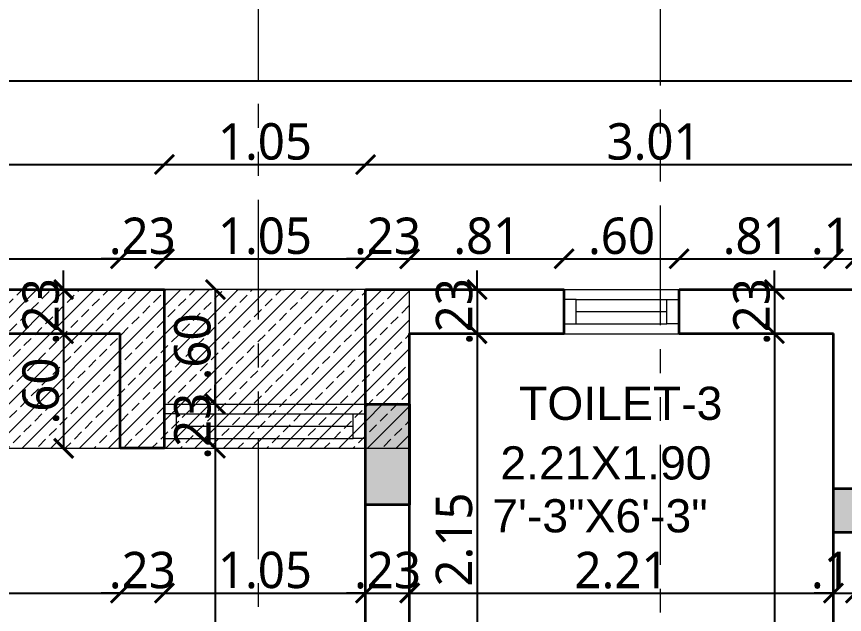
# Model space of a CAD drawing. Extents: x 2450 to 2649, y -7 to 131.
# Drawn here: x 2458.771 to 2463.093, y 97.065 to 100.185 of the extents above; entities that cross this region are included whole.
import ezdxf

# ---------------------------------------------------------------- set-up
doc = ezdxf.new("R2010")
doc.units = 0
doc.header["$MEASUREMENT"] = 0
doc.header["$PDMODE"] = 34
doc.linetypes.add('HIDDEN', pattern=[0.375, 0.25, -0.125])
doc.linetypes.add('PHANTOM2', pattern=[1.25, 0.625, -0.125, 0.125, -0.125, 0.125, -0.125])
for name, color, linetype, lineweight in [('COLUMN', 5, 'Continuous', 35), ('DOOR-WINDOW', 35, 'Continuous', 13), ('SECTION LINE', 3, 'PHANTOM2', 5), ('TEXT-1', 7, 'Continuous', 9), ('WALL', 30, 'Continuous', 35), ('WINDOW-LINE', 25, 'Continuous', 9)]:
    doc.layers.add(name, color=color, linetype=linetype, lineweight=lineweight)
for name, color, linetype, lineweight, true_color in [('COULMN HATCH', 7, 'Continuous', 13, 0xadadad), ('DIM_1', 7, 'Continuous', 13, 0x000000), ('HEATCH BEAM BOTTOM', 7, 'Continuous', 13, 0x92bdc9), ('R.C.C PROJATION', 7, 'HIDDEN', 13, 0xa32900)]:
    doc.layers.add(name, color=color, linetype=linetype, lineweight=lineweight, true_color=true_color)
doc.styles.add('ARIAL', font='arial.ttf')
doc.styles.get("Standard").update_dxf_attribs({"font": 'malgunsl.ttf'})
doc.dimstyles.new('R07', dxfattribs={"dimtxt": 0.19, "dimasz": 0.1, "dimexe": 0.18, "dimexo": 0.0625, "dimgap": 0.02, "dimtad": 1, "dimzin": 4, "dimdsep": 46, "dimtxsty": 'Standard', "dimblk": 'ARCHTICK', "dimcen": 0, "dimse1": 1, "dimse2": 1, "dimclrd": 256, "dimclre": 48, "dimclrt": 256, "dimadec": 0, "dimazin": 0, "dimtm": 1e-09, "dimtfac": 1, "dimtix": 1, "dimtmove": 1, "dimatfit": 3, "dimfxl": 0.18, "dimtolj": 1, "dimtzin": 0, "dimlwe": 15, "dimarcsym": 0})

# ---------------------------------------------------------------- blocks, each defined once
blk = doc.blocks.new('*U29')
at = {"layer": 'WINDOW-LINE'}
for p, q in [((175536.9, -38809.01), (175536.9, -38785.53)), ((175545.9, -38809.01), (175545.9, -38785.53))]:
    blk.add_line(p, q, dxfattribs=at)
at = {"layer": 'WINDOW-LINE', "color": 35, "true_color": 0x9d754d}
for p, q in [((175538.9, -38806.51), (175538.9, -38788.03)), ((175543.9, -38806.51), (175543.9, -38788.03))]:
    blk.add_line(p, q, dxfattribs=at)
at = {"layer": 'WINDOW-LINE', "color": 4, "true_color": 0x24ffff}
blk.add_line((175541.4, -38806.51), (175541.4, -38788.03), dxfattribs=at)
at = {"layer": 'WINDOW-LINE'}
for points in [[(175536.9, -38785.53), (175545.9, -38785.53), (175545.9, -38785.53), (175536.9, -38785.53)], [(175536.9, -38809.01), (175545.9, -38809.01), (175545.9, -38809.01), (175536.9, -38809.01)]]:
    blk.add_lwpolyline(points, close=True, dxfattribs=at)
at = {"layer": 'WINDOW-LINE', "color": 35, "true_color": 0x9d754d}
for points in [[(175538.9, -38785.53), (175543.9, -38785.53), (175543.9, -38788.03), (175538.9, -38788.03)], [(175538.9, -38809.01), (175543.9, -38809.01), (175543.9, -38806.51), (175538.9, -38806.51)]]:
    blk.add_lwpolyline(points, close=True, dxfattribs=at)
blk = doc.blocks.new('*U25')
at = {"layer": 'WINDOW-LINE'}
for p, q in [((175536.9, -38809.01), (175536.9, -38767.92)), ((175545.9, -38809.01), (175545.9, -38767.92))]:
    blk.add_line(p, q, dxfattribs=at)
at = {"layer": 'WINDOW-LINE', "color": 35, "true_color": 0x9d754d}
for p, q in [((175538.9, -38806.51), (175538.9, -38770.42)), ((175543.9, -38806.51), (175543.9, -38770.42))]:
    blk.add_line(p, q, dxfattribs=at)
at = {"layer": 'WINDOW-LINE', "color": 4, "true_color": 0x24ffff}
blk.add_line((175541.4, -38806.51), (175541.4, -38770.42), dxfattribs=at)
at = {"layer": 'WINDOW-LINE'}
for points in [[(175536.9, -38767.92), (175545.9, -38767.92), (175545.9, -38767.92), (175536.9, -38767.92)], [(175536.9, -38809.01), (175545.9, -38809.01), (175545.9, -38809.01), (175536.9, -38809.01)]]:
    blk.add_lwpolyline(points, close=True, dxfattribs=at)
at = {"layer": 'WINDOW-LINE', "color": 35, "true_color": 0x9d754d}
for points in [[(175538.9, -38767.92), (175543.9, -38767.92), (175543.9, -38770.42), (175538.9, -38770.42)], [(175538.9, -38809.01), (175543.9, -38809.01), (175543.9, -38806.51), (175538.9, -38806.51)]]:
    blk.add_lwpolyline(points, close=True, dxfattribs=at)
blk = doc.blocks.new('_ArchTick')
at = {"color": 0, "linetype": 'ByBlock', "const_width": 0.15}
blk.add_lwpolyline([(-0.5, -0.5), (0.5, 0.5)], dxfattribs=at)
blk = doc.blocks.new('*D3623')
at = {"layer": 'DEFPOINTS', "color": 0, "transparency": 16777216}
for p in [(2459.3128, 98.9208), (2455.4128, 98.5304), (2459.3128, 98.5304)]:
    blk.add_point(p, dxfattribs=at)
at = {"layer": 'DIM_1', "lineweight": -2, "transparency": 16777216}
blk.add_line((2455.4128, 98.9208), (2459.3128, 98.9208), dxfattribs=at)
at = {"layer": 'DIM_1', "lineweight": -2, "transparency": 16777216, "xscale": 0.1, "yscale": 0.1, "zscale": 0.1, "rotation": 180}
blk.add_blockref('_ArchTick', (2455.4128, 98.9208), dxfattribs=at)
at = {"layer": 'DIM_1', "lineweight": -2, "transparency": 16777216, "xscale": 0.1, "yscale": 0.1, "zscale": 0.1}
blk.add_blockref('_ArchTick', (2459.3128, 98.9208), dxfattribs=at)
at = {"layer": 'DIM_1', "transparency": 16777216, "insert": (2457.3628, 99.0391), "char_height": 0.19, "attachment_point": 5}
blk.add_mtext('\\A1;3.90', dxfattribs=at)
blk = doc.blocks.new('*D3624')
at = {"layer": 'DEFPOINTS', "color": 0, "transparency": 16777216}
for p in [(2459.5428, 98.9208), (2459.3128, 98.5304), (2459.5428, 98.5304)]:
    blk.add_point(p, dxfattribs=at)
at = {"layer": 'DIM_1', "lineweight": -2, "transparency": 16777216}
for p, q in [((2459.3128, 98.9208), (2459.2128, 98.9208)), ((2459.3128, 98.9208), (2459.5428, 98.9208)), ((2459.5428, 98.9208), (2459.6428, 98.9208))]:
    blk.add_line(p, q, dxfattribs=at)
at = {"layer": 'DIM_1', "lineweight": -2, "transparency": 16777216, "xscale": 0.1, "yscale": 0.1, "zscale": 0.1}
blk.add_blockref('_ArchTick', (2459.3128, 98.9208), dxfattribs=at)
at = {"layer": 'DIM_1', "lineweight": -2, "transparency": 16777216, "xscale": 0.1, "yscale": 0.1, "zscale": 0.1, "rotation": 180}
blk.add_blockref('_ArchTick', (2459.5428, 98.9208), dxfattribs=at)
at = {"layer": 'DIM_1', "transparency": 16777216, "insert": (2459.4278, 99.0391), "char_height": 0.19, "attachment_point": 5}
blk.add_mtext('\\A1;.23', dxfattribs=at)
blk = doc.blocks.new('*D3625')
at = {"layer": 'DEFPOINTS', "color": 0, "transparency": 16777216}
for p in [(2460.5928, 98.9208), (2459.5428, 98.5304), (2460.5928, 98.5304)]:
    blk.add_point(p, dxfattribs=at)
at = {"layer": 'DIM_1', "lineweight": -2, "transparency": 16777216}
blk.add_line((2459.5428, 98.9208), (2460.5928, 98.9208), dxfattribs=at)
at = {"layer": 'DIM_1', "lineweight": -2, "transparency": 16777216, "xscale": 0.1, "yscale": 0.1, "zscale": 0.1, "rotation": 180}
blk.add_blockref('_ArchTick', (2459.5428, 98.9208), dxfattribs=at)
at = {"layer": 'DIM_1', "lineweight": -2, "transparency": 16777216, "xscale": 0.1, "yscale": 0.1, "zscale": 0.1}
blk.add_blockref('_ArchTick', (2460.5928, 98.9208), dxfattribs=at)
at = {"layer": 'DIM_1', "transparency": 16777216, "insert": (2460.0678, 99.0396), "char_height": 0.19, "attachment_point": 5}
blk.add_mtext('\\A1;1.05', dxfattribs=at)
blk = doc.blocks.new('*D3626')
at = {"layer": 'DEFPOINTS', "color": 0, "transparency": 16777216}
for p in [(2460.8228, 98.9208), (2460.5928, 98.5304), (2460.8228, 98.5304)]:
    blk.add_point(p, dxfattribs=at)
at = {"layer": 'DIM_1', "lineweight": -2, "transparency": 16777216}
for p, q in [((2460.5928, 98.9208), (2460.4928, 98.9208)), ((2460.5928, 98.9208), (2460.8228, 98.9208)), ((2460.8228, 98.9208), (2460.9228, 98.9208))]:
    blk.add_line(p, q, dxfattribs=at)
at = {"layer": 'DIM_1', "lineweight": -2, "transparency": 16777216, "xscale": 0.1, "yscale": 0.1, "zscale": 0.1}
blk.add_blockref('_ArchTick', (2460.5928, 98.9208), dxfattribs=at)
at = {"layer": 'DIM_1', "lineweight": -2, "transparency": 16777216, "xscale": 0.1, "yscale": 0.1, "zscale": 0.1, "rotation": 180}
blk.add_blockref('_ArchTick', (2460.8228, 98.9208), dxfattribs=at)
at = {"layer": 'DIM_1', "transparency": 16777216, "insert": (2460.7078, 99.0391), "char_height": 0.19, "attachment_point": 5}
blk.add_mtext('\\A1;.23', dxfattribs=at)
blk = doc.blocks.new('*D3627')
at = {"layer": 'DEFPOINTS', "color": 0, "transparency": 16777216}
for p in [(2461.629, 98.9208), (2460.8228, 98.5304), (2461.629, 98.5304)]:
    blk.add_point(p, dxfattribs=at)
at = {"layer": 'DIM_1', "lineweight": -2, "transparency": 16777216}
blk.add_line((2460.8228, 98.9208), (2461.629, 98.9208), dxfattribs=at)
at = {"layer": 'DIM_1', "lineweight": -2, "transparency": 16777216, "xscale": 0.1, "yscale": 0.1, "zscale": 0.1, "rotation": 180}
blk.add_blockref('_ArchTick', (2460.8228, 98.9208), dxfattribs=at)
at = {"layer": 'DIM_1', "lineweight": -2, "transparency": 16777216, "xscale": 0.1, "yscale": 0.1, "zscale": 0.1}
blk.add_blockref('_ArchTick', (2461.629, 98.9208), dxfattribs=at)
at = {"layer": 'DIM_1', "transparency": 16777216, "insert": (2461.2259, 99.0396), "char_height": 0.19, "attachment_point": 5}
blk.add_mtext('\\A1;.81', dxfattribs=at)
blk = doc.blocks.new('*D3628')
at = {"layer": 'DEFPOINTS', "color": 0, "transparency": 16777216}
for p in [(2462.229, 98.9208), (2461.629, 98.5304), (2462.229, 98.5304)]:
    blk.add_point(p, dxfattribs=at)
at = {"layer": 'DIM_1', "lineweight": -2, "transparency": 16777216}
blk.add_line((2461.629, 98.9208), (2462.229, 98.9208), dxfattribs=at)
at = {"layer": 'DIM_1', "lineweight": -2, "transparency": 16777216, "xscale": 0.1, "yscale": 0.1, "zscale": 0.1, "rotation": 180}
blk.add_blockref('_ArchTick', (2461.629, 98.9208), dxfattribs=at)
at = {"layer": 'DIM_1', "lineweight": -2, "transparency": 16777216, "xscale": 0.1, "yscale": 0.1, "zscale": 0.1}
blk.add_blockref('_ArchTick', (2462.229, 98.9208), dxfattribs=at)
at = {"layer": 'DIM_1', "transparency": 16777216, "insert": (2461.929, 99.0391), "char_height": 0.19, "attachment_point": 5}
blk.add_mtext('\\A1;.60', dxfattribs=at)
blk = doc.blocks.new('*D3629')
at = {"layer": 'DEFPOINTS', "color": 0, "transparency": 16777216}
for p in [(2463.0351, 98.9208), (2462.229, 98.5304), (2463.0351, 98.5304)]:
    blk.add_point(p, dxfattribs=at)
at = {"layer": 'DIM_1', "lineweight": -2, "transparency": 16777216}
blk.add_line((2462.229, 98.9208), (2463.0351, 98.9208), dxfattribs=at)
at = {"layer": 'DIM_1', "lineweight": -2, "transparency": 16777216, "xscale": 0.1, "yscale": 0.1, "zscale": 0.1, "rotation": 180}
blk.add_blockref('_ArchTick', (2462.229, 98.9208), dxfattribs=at)
at = {"layer": 'DIM_1', "lineweight": -2, "transparency": 16777216, "xscale": 0.1, "yscale": 0.1, "zscale": 0.1}
blk.add_blockref('_ArchTick', (2463.0351, 98.9208), dxfattribs=at)
at = {"layer": 'DIM_1', "transparency": 16777216, "insert": (2462.632, 99.0396), "char_height": 0.19, "attachment_point": 5}
blk.add_mtext('\\A1;.81', dxfattribs=at)
blk = doc.blocks.new('*D3630')
at = {"layer": 'DEFPOINTS', "color": 0, "transparency": 16777216}
for p in [(2463.1501, 98.9208), (2463.0351, 98.5304), (2463.1501, 98.5304)]:
    blk.add_point(p, dxfattribs=at)
at = {"layer": 'DIM_1', "lineweight": -2, "transparency": 16777216}
for p, q in [((2463.0351, 98.9208), (2462.9351, 98.9208)), ((2463.0351, 98.9208), (2463.1501, 98.9208)), ((2463.1501, 98.9208), (2463.2501, 98.9208))]:
    blk.add_line(p, q, dxfattribs=at)
at = {"layer": 'DIM_1', "lineweight": -2, "transparency": 16777216, "xscale": 0.1, "yscale": 0.1, "zscale": 0.1}
blk.add_blockref('_ArchTick', (2463.0351, 98.9208), dxfattribs=at)
at = {"layer": 'DIM_1', "lineweight": -2, "transparency": 16777216, "xscale": 0.1, "yscale": 0.1, "zscale": 0.1, "rotation": 180}
blk.add_blockref('_ArchTick', (2463.1501, 98.9208), dxfattribs=at)
at = {"layer": 'DIM_1', "transparency": 16777216, "insert": (2463.0926, 99.0393), "char_height": 0.19, "attachment_point": 5}
blk.add_mtext('\\A1;.12', dxfattribs=at)
blk = doc.blocks.new('*D3638')
at = {"layer": 'DEFPOINTS', "color": 0, "transparency": 16777216}
for p in [(2459.5428, 99.4128), (2455.1828, 98.879), (2459.5428, 98.879)]:
    blk.add_point(p, dxfattribs=at)
at = {"layer": 'DIM_1', "lineweight": -2, "transparency": 16777216}
blk.add_line((2455.1828, 99.4128), (2459.5428, 99.4128), dxfattribs=at)
at = {"layer": 'DIM_1', "lineweight": -2, "transparency": 16777216, "xscale": 0.1, "yscale": 0.1, "zscale": 0.1, "rotation": 180}
blk.add_blockref('_ArchTick', (2455.1828, 99.4128), dxfattribs=at)
at = {"layer": 'DIM_1', "lineweight": -2, "transparency": 16777216, "xscale": 0.1, "yscale": 0.1, "zscale": 0.1}
blk.add_blockref('_ArchTick', (2459.5428, 99.4128), dxfattribs=at)
at = {"layer": 'DIM_1', "transparency": 16777216, "insert": (2457.3628, 99.5311), "char_height": 0.19, "attachment_point": 5}
blk.add_mtext('\\A1;4.36', dxfattribs=at)
blk = doc.blocks.new('*D3639')
at = {"layer": 'DEFPOINTS', "color": 0, "transparency": 16777216}
for p in [(2460.5928, 99.4128), (2459.5428, 98.879), (2460.5928, 98.879)]:
    blk.add_point(p, dxfattribs=at)
at = {"layer": 'DIM_1', "lineweight": -2, "transparency": 16777216}
blk.add_line((2459.5428, 99.4128), (2460.5928, 99.4128), dxfattribs=at)
at = {"layer": 'DIM_1', "lineweight": -2, "transparency": 16777216, "xscale": 0.1, "yscale": 0.1, "zscale": 0.1, "rotation": 180}
blk.add_blockref('_ArchTick', (2459.5428, 99.4128), dxfattribs=at)
at = {"layer": 'DIM_1', "lineweight": -2, "transparency": 16777216, "xscale": 0.1, "yscale": 0.1, "zscale": 0.1}
blk.add_blockref('_ArchTick', (2460.5928, 99.4128), dxfattribs=at)
at = {"layer": 'DIM_1', "transparency": 16777216, "insert": (2460.0678, 99.5316), "char_height": 0.19, "attachment_point": 5}
blk.add_mtext('\\A1;1.05', dxfattribs=at)
blk = doc.blocks.new('*D3640')
at = {"layer": 'DEFPOINTS', "color": 0, "transparency": 16777216}
for p in [(2463.6001, 99.4128), (2460.5928, 98.879), (2463.6001, 98.879)]:
    blk.add_point(p, dxfattribs=at)
at = {"layer": 'DIM_1', "lineweight": -2, "transparency": 16777216}
blk.add_line((2460.5928, 99.4128), (2463.6001, 99.4128), dxfattribs=at)
at = {"layer": 'DIM_1', "lineweight": -2, "transparency": 16777216, "xscale": 0.1, "yscale": 0.1, "zscale": 0.1, "rotation": 180}
blk.add_blockref('_ArchTick', (2460.5928, 99.4128), dxfattribs=at)
at = {"layer": 'DIM_1', "lineweight": -2, "transparency": 16777216, "xscale": 0.1, "yscale": 0.1, "zscale": 0.1}
blk.add_blockref('_ArchTick', (2463.6001, 99.4128), dxfattribs=at)
at = {"layer": 'DIM_1', "transparency": 16777216, "insert": (2462.0965, 99.5316), "char_height": 0.19, "attachment_point": 5}
blk.add_mtext('\\A1;3.01', dxfattribs=at)
blk = doc.blocks.new('*D3276')
at = {"layer": 'DEFPOINTS', "color": 0, "transparency": 16777216}
for p in [(2460.5928, 98.7604), (2459.8087, 98.1624), (2460.5928, 98.1624)]:
    blk.add_point(p, dxfattribs=at)
at = {"layer": 'DIM_1', "lineweight": -2, "transparency": 16777216}
blk.add_line((2459.8087, 98.7604), (2459.8087, 98.1624), dxfattribs=at)
at = {"layer": 'DIM_1', "lineweight": -2, "transparency": 16777216, "xscale": 0.1, "yscale": 0.1, "zscale": 0.1}
for p, rotation in [((2459.8087, 98.7604), 90), ((2459.8087, 98.1624), 270)]:
    blk.add_blockref('_ArchTick', p, dxfattribs=dict(at, rotation=rotation))
at = {"layer": 'DIM_1', "transparency": 16777216, "insert": (2459.6904, 98.4614), "char_height": 0.19, "attachment_point": 5, "rotation": 90}
blk.add_mtext('\\A1;.60', dxfattribs=at)
blk = doc.blocks.new('*D3277')
at = {"layer": 'DEFPOINTS', "color": 0, "transparency": 16777216}
for p in [(2460.5928, 98.1624), (2459.5428, 97.9324), (2459.8087, 97.9324)]:
    blk.add_point(p, dxfattribs=at)
at = {"layer": 'DIM_1', "lineweight": -2, "transparency": 16777216}
for p, q in [((2459.8087, 98.1624), (2459.8087, 98.2624)), ((2459.8087, 98.1624), (2459.8087, 97.9324)), ((2459.8087, 97.9324), (2459.8087, 97.8324))]:
    blk.add_line(p, q, dxfattribs=at)
at = {"layer": 'DIM_1', "lineweight": -2, "transparency": 16777216, "xscale": 0.1, "yscale": 0.1, "zscale": 0.1}
for p, rotation in [((2459.8087, 98.1624), 270), ((2459.8087, 97.9324), 90)]:
    blk.add_blockref('_ArchTick', p, dxfattribs=dict(at, rotation=rotation))
at = {"layer": 'DIM_1', "transparency": 16777216, "insert": (2459.6904, 98.0474), "char_height": 0.19, "attachment_point": 5, "rotation": 90}
blk.add_mtext('\\A1;.23', dxfattribs=at)
blk = doc.blocks.new('*D3278')
at = {"layer": 'DEFPOINTS', "color": 0, "transparency": 16777216}
for p in [(2459.5428, 97.9324), (2459.5428, 93.6824), (2459.8087, 93.6824)]:
    blk.add_point(p, dxfattribs=at)
at = {"layer": 'DIM_1', "lineweight": -2, "transparency": 16777216}
blk.add_line((2459.8087, 97.9324), (2459.8087, 93.6824), dxfattribs=at)
at = {"layer": 'DIM_1', "lineweight": -2, "transparency": 16777216, "xscale": 0.1, "yscale": 0.1, "zscale": 0.1}
for p, rotation in [((2459.8087, 97.9324), 90), ((2459.8087, 93.6824), 270)]:
    blk.add_blockref('_ArchTick', p, dxfattribs=dict(at, rotation=rotation))
at = {"layer": 'DIM_1', "transparency": 16777216, "insert": (2459.6905, 95.8074), "char_height": 0.19, "attachment_point": 5, "rotation": 90}
blk.add_mtext('\\A1;4.25', dxfattribs=at)
blk = doc.blocks.new('*D3282')
at = {"layer": 'DEFPOINTS', "color": 0, "transparency": 16777216}
for p in [(2459.3128, 98.5304), (2459.0167, 97.9324), (2459.3128, 97.9324)]:
    blk.add_point(p, dxfattribs=at)
at = {"layer": 'DIM_1', "lineweight": -2, "transparency": 16777216}
blk.add_line((2459.0167, 98.5304), (2459.0167, 97.9324), dxfattribs=at)
at = {"layer": 'DIM_1', "lineweight": -2, "transparency": 16777216, "xscale": 0.1, "yscale": 0.1, "zscale": 0.1}
for p, rotation in [((2459.0167, 98.5304), 90), ((2459.0167, 97.9324), 270)]:
    blk.add_blockref('_ArchTick', p, dxfattribs=dict(at, rotation=rotation))
at = {"layer": 'DIM_1', "transparency": 16777216, "insert": (2458.8984, 98.2314), "char_height": 0.19, "attachment_point": 5, "rotation": 90}
blk.add_mtext('\\A1;.60', dxfattribs=at)
blk = doc.blocks.new('*D3283')
at = {"layer": 'DEFPOINTS', "color": 0, "transparency": 16777216}
for p in [(2459.0167, 98.7604), (2459.3128, 98.7604), (2459.3128, 98.5304)]:
    blk.add_point(p, dxfattribs=at)
at = {"layer": 'DIM_1', "lineweight": -2, "transparency": 16777216}
for p, q in [((2459.0167, 98.7604), (2459.0167, 98.8604)), ((2459.0167, 98.5304), (2459.0167, 98.7604)), ((2459.0167, 98.5304), (2459.0167, 98.4304))]:
    blk.add_line(p, q, dxfattribs=at)
at = {"layer": 'DIM_1', "lineweight": -2, "transparency": 16777216, "xscale": 0.1, "yscale": 0.1, "zscale": 0.1}
for p, rotation in [((2459.0167, 98.7604), 270), ((2459.0167, 98.5304), 90)]:
    blk.add_blockref('_ArchTick', p, dxfattribs=dict(at, rotation=rotation))
at = {"layer": 'DIM_1', "transparency": 16777216, "insert": (2458.8984, 98.6454), "char_height": 0.19, "attachment_point": 5, "rotation": 90}
blk.add_mtext('\\A1;.23', dxfattribs=at)
blk = doc.blocks.new('*D3284')
at = {"layer": 'DEFPOINTS', "color": 0, "transparency": 16777216}
for p in [(2462.7316, 98.7604), (2462.7271, 98.5304), (2462.7316, 98.5304)]:
    blk.add_point(p, dxfattribs=at)
at = {"layer": 'DIM_1', "lineweight": -2, "transparency": 16777216}
for p, q in [((2462.7271, 98.7604), (2462.7271, 98.8604)), ((2462.7271, 98.7604), (2462.7271, 98.5304)), ((2462.7271, 98.5304), (2462.7271, 98.4304))]:
    blk.add_line(p, q, dxfattribs=at)
at = {"layer": 'DIM_1', "lineweight": -2, "transparency": 16777216, "xscale": 0.1, "yscale": 0.1, "zscale": 0.1}
for p, rotation in [((2462.7271, 98.7604), 270), ((2462.7271, 98.5304), 90)]:
    blk.add_blockref('_ArchTick', p, dxfattribs=dict(at, rotation=rotation))
at = {"layer": 'DIM_1', "transparency": 16777216, "insert": (2462.6088, 98.6454), "char_height": 0.19, "attachment_point": 5, "rotation": 90}
blk.add_mtext('\\A1;.23', dxfattribs=at)
blk = doc.blocks.new('*D3285')
at = {"layer": 'DEFPOINTS', "color": 0, "transparency": 16777216}
for p in [(2462.7316, 98.5304), (2462.7271, 94.8824), (2462.8522, 94.8824)]:
    blk.add_point(p, dxfattribs=at)
at = {"layer": 'DIM_1', "lineweight": -2, "transparency": 16777216}
blk.add_line((2462.7271, 98.5304), (2462.7271, 94.8824), dxfattribs=at)
at = {"layer": 'DIM_1', "lineweight": -2, "transparency": 16777216, "xscale": 0.1, "yscale": 0.1, "zscale": 0.1}
for p, rotation in [((2462.7271, 98.5304), 90), ((2462.7271, 94.8824), 270)]:
    blk.add_blockref('_ArchTick', p, dxfattribs=dict(at, rotation=rotation))
at = {"layer": 'DIM_1', "transparency": 16777216, "insert": (2462.6088, 96.7064), "char_height": 0.19, "attachment_point": 5, "rotation": 90}
blk.add_mtext('\\A1;3.65', dxfattribs=at)
blk = doc.blocks.new('*D3293')
at = {"layer": 'DEFPOINTS', "color": 0, "transparency": 16777216}
for p in [(2460.5928, 98.7604), (2460.8228, 98.5304), (2461.1747, 98.5304)]:
    blk.add_point(p, dxfattribs=at)
at = {"layer": 'DIM_1', "lineweight": -2, "transparency": 16777216}
for p, q in [((2461.1747, 98.7604), (2461.1747, 98.8604)), ((2461.1747, 98.7604), (2461.1747, 98.5304)), ((2461.1747, 98.5304), (2461.1747, 98.4304))]:
    blk.add_line(p, q, dxfattribs=at)
at = {"layer": 'DIM_1', "lineweight": -2, "transparency": 16777216, "xscale": 0.1, "yscale": 0.1, "zscale": 0.1}
for p, rotation in [((2461.1747, 98.7604), 270), ((2461.1747, 98.5304), 90)]:
    blk.add_blockref('_ArchTick', p, dxfattribs=dict(at, rotation=rotation))
at = {"layer": 'DIM_1', "transparency": 16777216, "insert": (2461.0564, 98.6454), "char_height": 0.19, "attachment_point": 5, "rotation": 90}
blk.add_mtext('\\A1;.23', dxfattribs=at)
blk = doc.blocks.new('*D3294')
at = {"layer": 'DEFPOINTS', "color": 0, "transparency": 16777216}
for p in [(2460.8228, 98.5304), (2460.8228, 96.3824), (2461.1747, 96.3824)]:
    blk.add_point(p, dxfattribs=at)
at = {"layer": 'DIM_1', "lineweight": -2, "transparency": 16777216}
blk.add_line((2461.1747, 98.5304), (2461.1747, 96.3824), dxfattribs=at)
at = {"layer": 'DIM_1', "lineweight": -2, "transparency": 16777216, "xscale": 0.1, "yscale": 0.1, "zscale": 0.1}
for p, rotation in [((2461.1747, 98.5304), 90), ((2461.1747, 96.3824), 270)]:
    blk.add_blockref('_ArchTick', p, dxfattribs=dict(at, rotation=rotation))
at = {"layer": 'DIM_1', "transparency": 16777216, "insert": (2461.0559, 97.4564), "char_height": 0.19, "attachment_point": 5, "rotation": 90}
blk.add_mtext('\\A1;2.15', dxfattribs=at)
blk = doc.blocks.new('*D3381')
at = {"layer": 'DEFPOINTS', "color": 0, "transparency": 16777216}
for p in [(2455.4128, 97.9324), (2459.3128, 97.9324), (2459.3128, 97.177)]:
    blk.add_point(p, dxfattribs=at)
at = {"layer": 'DIM_1', "lineweight": -2, "transparency": 16777216}
blk.add_line((2455.4128, 97.177), (2459.3128, 97.177), dxfattribs=at)
at = {"layer": 'DIM_1', "lineweight": -2, "transparency": 16777216, "xscale": 0.1, "yscale": 0.1, "zscale": 0.1, "rotation": 180}
blk.add_blockref('_ArchTick', (2455.4128, 97.177), dxfattribs=at)
at = {"layer": 'DIM_1', "lineweight": -2, "transparency": 16777216, "xscale": 0.1, "yscale": 0.1, "zscale": 0.1}
blk.add_blockref('_ArchTick', (2459.3128, 97.177), dxfattribs=at)
at = {"layer": 'DIM_1', "transparency": 16777216, "insert": (2457.3628, 97.2953), "char_height": 0.19, "attachment_point": 5}
blk.add_mtext('\\A1;3.90', dxfattribs=at)
blk = doc.blocks.new('*D3382')
at = {"layer": 'DEFPOINTS', "color": 0, "transparency": 16777216}
for p in [(2459.3128, 97.9324), (2459.5428, 97.9324), (2459.5428, 97.177)]:
    blk.add_point(p, dxfattribs=at)
at = {"layer": 'DIM_1', "lineweight": -2, "transparency": 16777216}
for p, q in [((2459.3128, 97.177), (2459.2128, 97.177)), ((2459.3128, 97.177), (2459.5428, 97.177)), ((2459.5428, 97.177), (2459.6428, 97.177))]:
    blk.add_line(p, q, dxfattribs=at)
at = {"layer": 'DIM_1', "lineweight": -2, "transparency": 16777216, "xscale": 0.1, "yscale": 0.1, "zscale": 0.1}
blk.add_blockref('_ArchTick', (2459.3128, 97.177), dxfattribs=at)
at = {"layer": 'DIM_1', "lineweight": -2, "transparency": 16777216, "xscale": 0.1, "yscale": 0.1, "zscale": 0.1, "rotation": 180}
blk.add_blockref('_ArchTick', (2459.5428, 97.177), dxfattribs=at)
at = {"layer": 'DIM_1', "transparency": 16777216, "insert": (2459.4278, 97.2953), "char_height": 0.19, "attachment_point": 5}
blk.add_mtext('\\A1;.23', dxfattribs=at)
blk = doc.blocks.new('*D3383')
at = {"layer": 'DEFPOINTS', "color": 0, "transparency": 16777216}
for p in [(2459.5428, 97.9324), (2460.5928, 97.8999), (2460.5928, 97.177)]:
    blk.add_point(p, dxfattribs=at)
at = {"layer": 'DIM_1', "lineweight": -2, "transparency": 16777216}
blk.add_line((2459.5428, 97.177), (2460.5928, 97.177), dxfattribs=at)
at = {"layer": 'DIM_1', "lineweight": -2, "transparency": 16777216, "xscale": 0.1, "yscale": 0.1, "zscale": 0.1, "rotation": 180}
blk.add_blockref('_ArchTick', (2459.5428, 97.177), dxfattribs=at)
at = {"layer": 'DIM_1', "lineweight": -2, "transparency": 16777216, "xscale": 0.1, "yscale": 0.1, "zscale": 0.1}
blk.add_blockref('_ArchTick', (2460.5928, 97.177), dxfattribs=at)
at = {"layer": 'DIM_1', "transparency": 16777216, "insert": (2460.0678, 97.2958), "char_height": 0.19, "attachment_point": 5}
blk.add_mtext('\\A1;1.05', dxfattribs=at)
blk = doc.blocks.new('*D3384')
at = {"layer": 'DEFPOINTS', "color": 0, "transparency": 16777216}
for p in [(2460.5928, 97.8999), (2460.8228, 97.8999), (2460.8228, 97.177)]:
    blk.add_point(p, dxfattribs=at)
at = {"layer": 'DIM_1', "lineweight": -2, "transparency": 16777216}
for p, q in [((2460.5928, 97.177), (2460.4928, 97.177)), ((2460.5928, 97.177), (2460.8228, 97.177)), ((2460.8228, 97.177), (2460.9228, 97.177))]:
    blk.add_line(p, q, dxfattribs=at)
at = {"layer": 'DIM_1', "lineweight": -2, "transparency": 16777216, "xscale": 0.1, "yscale": 0.1, "zscale": 0.1}
blk.add_blockref('_ArchTick', (2460.5928, 97.177), dxfattribs=at)
at = {"layer": 'DIM_1', "lineweight": -2, "transparency": 16777216, "xscale": 0.1, "yscale": 0.1, "zscale": 0.1, "rotation": 180}
blk.add_blockref('_ArchTick', (2460.8228, 97.177), dxfattribs=at)
at = {"layer": 'DIM_1', "transparency": 16777216, "insert": (2460.7078, 97.2953), "char_height": 0.19, "attachment_point": 5}
blk.add_mtext('\\A1;.23', dxfattribs=at)
blk = doc.blocks.new('*D3385')
at = {"layer": 'DEFPOINTS', "color": 0, "transparency": 16777216}
for p in [(2460.8228, 97.8999), (2463.0351, 97.4924), (2463.0351, 97.177)]:
    blk.add_point(p, dxfattribs=at)
at = {"layer": 'DIM_1', "lineweight": -2, "transparency": 16777216}
blk.add_line((2460.8228, 97.177), (2463.0351, 97.177), dxfattribs=at)
at = {"layer": 'DIM_1', "lineweight": -2, "transparency": 16777216, "xscale": 0.1, "yscale": 0.1, "zscale": 0.1, "rotation": 180}
blk.add_blockref('_ArchTick', (2460.8228, 97.177), dxfattribs=at)
at = {"layer": 'DIM_1', "lineweight": -2, "transparency": 16777216, "xscale": 0.1, "yscale": 0.1, "zscale": 0.1}
blk.add_blockref('_ArchTick', (2463.0351, 97.177), dxfattribs=at)
at = {"layer": 'DIM_1', "transparency": 16777216, "insert": (2461.929, 97.2955), "char_height": 0.19, "attachment_point": 5}
blk.add_mtext('\\A1;2.21', dxfattribs=at)
blk = doc.blocks.new('*D3386')
at = {"layer": 'DEFPOINTS', "color": 0, "transparency": 16777216}
for p in [(2463.0351, 97.4924), (2463.1501, 97.4924), (2463.1501, 97.177)]:
    blk.add_point(p, dxfattribs=at)
at = {"layer": 'DIM_1', "lineweight": -2, "transparency": 16777216}
for p, q in [((2463.0351, 97.177), (2462.9351, 97.177)), ((2463.0351, 97.177), (2463.1501, 97.177)), ((2463.1501, 97.177), (2463.2501, 97.177))]:
    blk.add_line(p, q, dxfattribs=at)
at = {"layer": 'DIM_1', "lineweight": -2, "transparency": 16777216, "xscale": 0.1, "yscale": 0.1, "zscale": 0.1}
blk.add_blockref('_ArchTick', (2463.0351, 97.177), dxfattribs=at)
at = {"layer": 'DIM_1', "lineweight": -2, "transparency": 16777216, "xscale": 0.1, "yscale": 0.1, "zscale": 0.1, "rotation": 180}
blk.add_blockref('_ArchTick', (2463.1501, 97.177), dxfattribs=at)
at = {"layer": 'DIM_1', "transparency": 16777216, "insert": (2463.0926, 97.2955), "char_height": 0.19, "attachment_point": 5}
blk.add_mtext('\\A1;.12', dxfattribs=at)
blk = doc.blocks.new('*D3834')
at = {"layer": 'DEFPOINTS', "color": 0, "transparency": 16777216}
for p in [(2455.1828, 99.8479), (2473.0501, 99.2854), (2455.1828, 98.7604)]:
    blk.add_point(p, dxfattribs=at)
at = {"layer": 'DIM_1', "lineweight": -2, "transparency": 16777216}
blk.add_line((2473.0501, 99.8479), (2455.1828, 99.8479), dxfattribs=at)
at = {"layer": 'DIM_1', "lineweight": -2, "transparency": 16777216, "xscale": 0.1, "yscale": 0.1, "zscale": 0.1, "rotation": 180}
blk.add_blockref('_ArchTick', (2455.1828, 99.8479), dxfattribs=at)
at = {"layer": 'DIM_1', "lineweight": -2, "transparency": 16777216, "xscale": 0.1, "yscale": 0.1, "zscale": 0.1}
blk.add_blockref('_ArchTick', (2473.0501, 99.8479), dxfattribs=at)
at = {"layer": 'DIM_1', "transparency": 16777216, "insert": (2464.1165, 99.9667), "char_height": 0.19, "attachment_point": 5}
blk.add_mtext('\\A1;17.87', dxfattribs=at)

msp = doc.modelspace()

# ---------------------------------------------------------------- hatches: boundary and pattern name
at = {"layer": 'COULMN HATCH', "ltscale": 0.001}
h = msp.add_hatch(color=256, dxfattribs=at)
h.dxf.hatch_style = 1
h.paths.add_polyline_path([(2463.5601, 97.7224), (2463.5601, 97.4924), (2463.0351, 97.4924), (2463.0351, 97.7224)])
h.paths.add_polyline_path([(2460.5928, 98.1624), (2460.8228, 98.1624), (2460.8228, 97.6374), (2460.5928, 97.6374)])
h.paths.add_polyline_path([(2455.1828, 98.4574), (2455.4128, 98.4574), (2455.4128, 97.9324), (2455.1828, 97.9324)])
h.paths.add_polyline_path([(2463.1501, 93.4524), (2462.9201, 93.4524), (2462.9201, 94.2024), (2463.1501, 94.2024)])
h.paths.add_polyline_path([(2460.8228, 93.4524), (2460.5928, 93.4524), (2460.5928, 94.2024), (2460.8228, 94.2024)])
h.paths.add_polyline_path([(2455.1828, 93.6824), (2455.4128, 93.6824), (2455.4128, 93.0824), (2455.1828, 93.0824)])
h.paths.add_polyline_path([(2460.8228, 90.8074), (2460.5928, 90.8074), (2460.5928, 91.5574), (2460.8228, 91.5574)])
h.paths.add_polyline_path([(2455.1828, 91.6324), (2455.4128, 91.6324), (2455.4128, 91.1074), (2455.1828, 91.1074)])
h.paths.add_polyline_path([(2465.2201, 88.0824), (2465.2201, 87.8524), (2464.4701, 87.8524), (2464.4701, 88.0824)])
h.paths.add_polyline_path([(2460.5928, 87.2274), (2460.8228, 87.2274), (2460.8228, 86.6274), (2460.5928, 86.6274)])
h.paths.add_polyline_path([(2455.7828, 86.8574), (2455.7828, 86.6274), (2455.1828, 86.6274), (2455.1828, 86.8574)])
h.paths.add_polyline_path([(2464.4701, 83.8724), (2464.7001, 83.8724), (2464.7001, 83.2724), (2464.4701, 83.2724)])
h.paths.add_polyline_path([(2472.8201, 88.0824), (2473.0501, 88.0824), (2473.0501, 87.5574), (2472.8201, 87.5574)])
h.paths.add_polyline_path([(2470.1301, 88.0824), (2470.1301, 87.8524), (2469.5301, 87.8524), (2469.5301, 88.0824)])
h.paths.add_polyline_path([(2468.0201, 97.9424), (2468.0201, 97.4924), (2468.2501, 97.4924), (2468.2501, 97.9424)])
h.paths.add_polyline_path([(2473.0501, 97.1974), (2472.8201, 97.1974), (2472.8201, 97.7224), (2473.0501, 97.7224)])
h.paths.add_polyline_path([(2472.8201, 94.0524), (2473.0501, 94.0524), (2473.0501, 93.4524), (2472.8201, 93.4524)])
h.paths.add_polyline_path([(2467.7201, 93.4524), (2467.7201, 93.6824), (2468.4701, 93.6824), (2468.4701, 93.4524)])
h.paths.add_polyline_path([(2469.9001, 83.5024), (2470.1301, 83.5024), (2470.1301, 83.2724), (2469.9001, 83.2724)])
at = {"layer": 'HEATCH BEAM BOTTOM', "ltscale": 10}
h = msp.add_hatch(dxfattribs=at)
h.set_pattern_fill('ANSI33', color=256, scale=0.424953)
h.set_pattern_definition([(45, (522.84511, 143.54117), (-0.075121827, 0.075121827), []), (45, (522.92023, 143.54117), (-0.075121827, 0.075121827), [0.0531191533, -0.0265595766])])
h.paths.add_polyline_path([(2455.1828, 97.9324), (2460.8228, 97.9324), (2460.8228, 98.7604), (2455.1828, 98.7604)])

# ---------------------------------------------------------------- linework, layer by layer
at = {"layer": 'COLUMN'}
for points in [[(2460.5928, 98.1624), (2460.8228, 98.1624), (2460.8228, 97.6374), (2460.5928, 97.6374)], [(2463.5601, 97.7224), (2463.5601, 97.4924), (2463.0351, 97.4924), (2463.0351, 97.7224)]]:
    msp.add_lwpolyline(points, close=True, dxfattribs=at)
at = {"layer": 'HEATCH BEAM BOTTOM'}
msp.add_lwpolyline([(2455.1828, 97.9324), (2460.8228, 97.9324), (2460.8228, 98.7604), (2455.1828, 98.7604)], close=True, dxfattribs=at)
at = {"layer": 'R.C.C PROJATION'}
msp.add_line((2459.5428, 98.7604), (2460.5928, 98.7604), dxfattribs=at)
at = {"layer": 'SECTION LINE'}
for points in [[(2460.8569, 102.9794), (2460.0323, 102.9794), (2460.0323, 78.5648), (2460.7491, 78.5648)], [(2461.3778, 102.9498), (2462.13, 102.9498), (2462.13, 78.5668), (2461.637, 78.5668)]]:
    msp.add_lwpolyline(points, dxfattribs=at)
at = {"layer": 'WALL'}
for p, q in [((2455.1828, 98.7604), (2459.5428, 98.7604)), ((2459.5428, 97.9324), (2459.5428, 98.7604)), ((2460.5928, 96.3824), (2460.5928, 98.7604)), ((2460.5928, 98.7604), (2461.629, 98.7604)), ((2461.629, 98.5304), (2461.629, 98.7604)), ((2462.229, 98.7604), (2463.6001, 98.7604)), ((2462.229, 98.5304), (2462.229, 98.7604)), ((2455.4128, 98.5304), (2459.3128, 98.5304)), ((2459.3128, 97.9324), (2459.3128, 98.5304)), ((2460.8228, 96.3824), (2460.8228, 98.5304)), ((2460.8228, 98.5304), (2461.629, 98.5304)), ((2462.229, 98.5304), (2463.0351, 98.5304)), ((2463.0351, 94.8824), (2463.0351, 98.5304)), ((2459.5428, 97.9324), (2459.3128, 97.9324))]:
    msp.add_line(p, q, dxfattribs=at)

# ---------------------------------------------------------------- block references
at = {"layer": 'DOOR-WINDOW', "xscale": 0.02555555555552771, "yscale": 0.02555555555552771, "zscale": 0.02555555555552771, "rotation": 270}
for name, p in [('*U29', (3453.4148, 4584.7033)), ('*U25', (3451.3286, 4584.1054))]:
    msp.add_blockref(name, p, dxfattribs=at)

# ---------------------------------------------------------------- texts
at = {"layer": 'TEXT-1', "color": 18, "ltscale": 10, "true_color": 0x000000, "char_height": 0.173107, "attachment_point": 1, "style": 'ARIAL'}
for s, insert, width in [('\\A1;TOILET-3', (2461.3938, 98.2536), 1.718194), ('\\A1;2.21X1.90', (2461.2965, 97.9426), 1.988194)]:
    msp.add_mtext(s, dxfattribs=dict(at, insert=insert, width=width))
at = {"layer": 'TEXT-1', "color": 146, "ltscale": 10, "true_color": 0x105689, "insert": (2461.2544, 97.6667), "char_height": 0.173107, "width": 1.988194, "attachment_point": 1, "style": 'ARIAL'}
msp.add_mtext('\\A1;7\'-3"X6\'-3"', dxfattribs=at)

# ---------------------------------------------------------------- dimensions: what is measured, and where the dimension line sits
at = {"layer": 'DIM_1'}
for base, p1, p2, picture, middle in [((2455.1828, 99.8479), (2473.0501, 99.2854), (2455.1828, 98.7604), '*D3834', (2464.1165, 99.9667)), ((2459.5428, 99.4128), (2455.1828, 98.879), (2459.5428, 98.879), '*D3638', (2457.3628, 99.5311)), ((2460.5928, 99.4128), (2459.5428, 98.879), (2460.5928, 98.879), '*D3639', (2460.0678, 99.5316)), ((2463.6001, 99.4128), (2460.5928, 98.879), (2463.6001, 98.879), '*D3640', (2462.0965, 99.5316)), ((2459.3128, 98.9208), (2455.4128, 98.5304), (2459.3128, 98.5304), '*D3623', (2457.3628, 99.0391)), ((2459.5428, 98.9208), (2459.3128, 98.5304), (2459.5428, 98.5304), '*D3624', (2459.4278, 99.0391)), ((2460.5928, 98.9208), (2459.5428, 98.5304), (2460.5928, 98.5304), '*D3625', (2460.0678, 99.0396)), ((2460.8228, 98.9208), (2460.5928, 98.5304), (2460.8228, 98.5304), '*D3626', (2460.7078, 99.0391)), ((2461.629, 98.9208), (2460.8228, 98.5304), (2461.629, 98.5304), '*D3627', (2461.2259, 99.0396)), ((2462.229, 98.9208), (2461.629, 98.5304), (2462.229, 98.5304), '*D3628', (2461.929, 99.0391)), ((2463.0351, 98.9208), (2462.229, 98.5304), (2463.0351, 98.5304), '*D3629', (2462.632, 99.0396)), ((2463.1500772379, 98.9208359442), (2463.0350772379, 98.5303687603), (2463.1500772379, 98.5303687603), '*D3630', (2463.0925772379, 99.0393233677)), ((2459.3128, 97.177), (2455.4128, 97.9324), (2459.3128, 97.9324), '*D3381', (2457.3628, 97.2953)), ((2459.5428, 97.177), (2459.3128, 97.9324), (2459.5428, 97.9324), '*D3382', (2459.4278, 97.2953)), ((2460.5928, 97.177), (2459.5428, 97.9324), (2460.5928, 97.8999), '*D3383', (2460.0678, 97.2958)), ((2460.8228, 97.177), (2460.5928, 97.8999), (2460.8228, 97.8999), '*D3384', (2460.7078, 97.2953)), ((2463.0351, 97.177), (2460.8228, 97.8999), (2463.0351, 97.4924), '*D3385', (2461.929, 97.2955)), ((2463.1500772379, 97.1769831452), (2463.0350772379, 97.4924247287), (2463.1500772379, 97.4924247287), '*D3386', (2463.0925772379, 97.2954705687))]:
    dim = msp.add_linear_dim(base=base, p1=p1, p2=p2, dimstyle='R07', override={"dimpost": '\\X'}, dxfattribs=at)
    dim.commit()
    dim.dimension.update_dxf_attribs({"geometry": picture, "text_midpoint": middle})
for base, p1, p2, picture, middle in [((2459.0167, 98.7604), (2459.3128, 98.5304), (2459.3128, 98.7604), '*D3283', (2458.8984, 98.6454)), ((2461.1747, 98.5304), (2460.5928, 98.7604), (2460.8228, 98.5304), '*D3293', (2461.0564, 98.6454)), ((2462.7271, 98.5304), (2462.7316, 98.7604), (2462.7316, 98.5304), '*D3284', (2462.6088, 98.6454)), ((2459.8087, 98.1624), (2460.5928, 98.7604), (2460.5928, 98.1624), '*D3276', (2459.6904, 98.4614)), ((2459.0167, 97.9324), (2459.3128, 98.5304), (2459.3128, 97.9324), '*D3282', (2458.8984, 98.2314)), ((2461.1747, 96.3824), (2460.8228, 98.5304), (2460.8228, 96.3824), '*D3294', (2461.0559, 97.4564)), ((2462.7271, 94.8824), (2462.7316, 98.5304), (2462.8522, 94.8824), '*D3285', (2462.6088, 96.7064)), ((2459.8087, 97.9324), (2460.5928, 98.1624), (2459.5428, 97.9324), '*D3277', (2459.6904, 98.0474)), ((2459.8087, 93.6824), (2459.5428, 97.9324), (2459.5428, 93.6824), '*D3278', (2459.6905, 95.8074))]:
    dim = msp.add_linear_dim(base=base, p1=p1, p2=p2, angle=90, dimstyle='R07', override={"dimpost": '\\X'}, dxfattribs=at)
    dim.commit()
    dim.dimension.update_dxf_attribs({"geometry": picture, "text_midpoint": middle})

doc.saveas('drawing.dxf')
